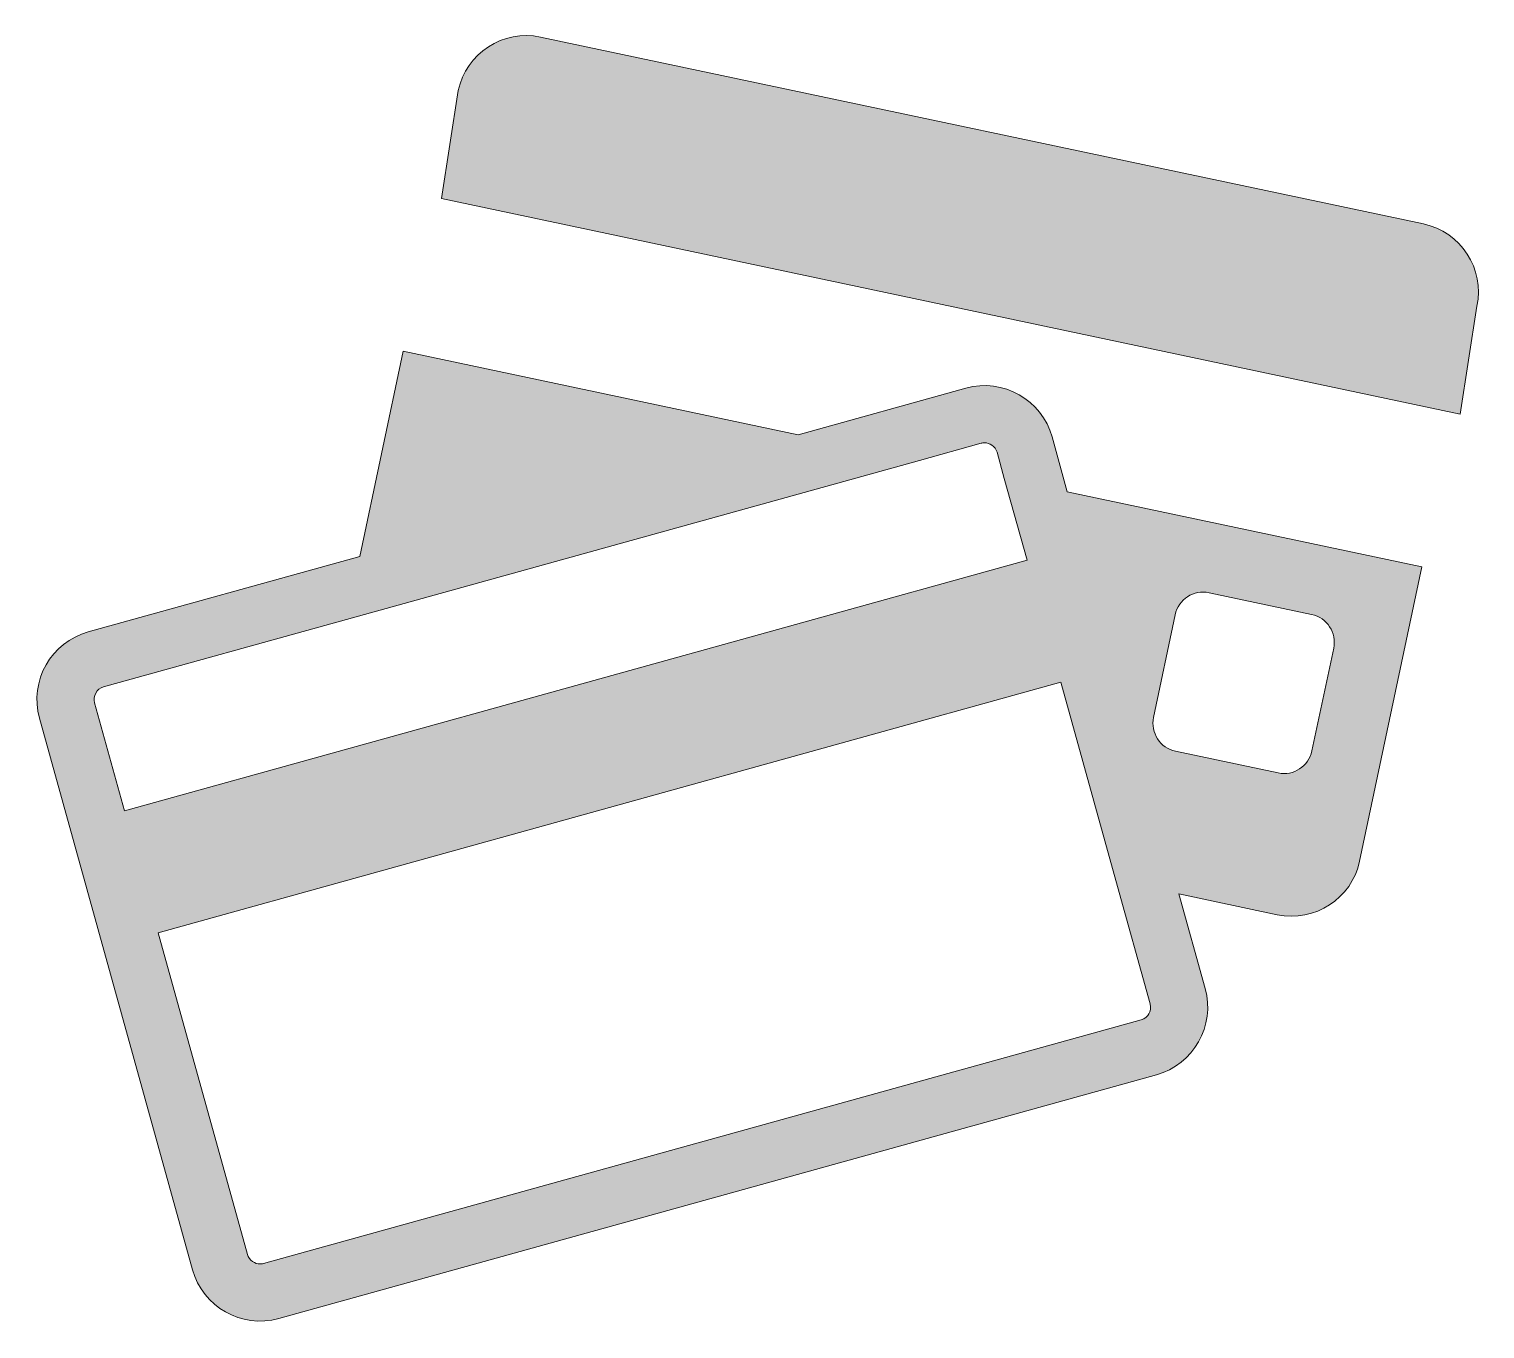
# Model space of a CAD drawing. Header units: inches. Extents: x 293.6 to 368.4, y -369.1 to -302.3.
import ezdxf

# ---------------------------------------------------------------- set-up
doc = ezdxf.new("R2010")
doc.units = ezdxf.units.IN
doc.header["$MEASUREMENT"] = 0
doc.layers.add('Layer 1', color=7, linetype='Continuous')

msp = doc.modelspace()

# ---------------------------------------------------------------- hatches: boundary and pattern name
at = {"layer": 'Layer 1', "true_color": 0xedba1d}
h = msp.add_hatch(color=40, dxfattribs=at)
h.dxf.hatch_style = 2
edge = h.paths.add_edge_path()
edge.add_spline(control_points=[(365.198, -312.347), (365.198, -312.347), (319.833, -302.747), (319.833, -302.747), (317.914, -302.341), (316.012, -303.579), (315.606, -305.498), (315.606, -305.498), (314.743, -311.037), (314.743, -311.037), (314.743, -311.037), (367.087, -322.114), (367.087, -322.114), (367.087, -322.114), (367.949, -316.575), (367.949, -316.575), (368.355, -314.656), (367.118, -312.753), (365.198, -312.347), (365.198, -312.347), (365.198, -312.347), (365.198, -312.347)], knot_values=[0, 0, 0, 0, 1, 1, 1, 2, 2, 2, 3, 3, 3, 4, 4, 4, 5, 5, 5, 6, 6, 6, 7, 7, 7, 7], degree=3, periodic=1)
h = msp.add_hatch(color=40, dxfattribs=at)
h.dxf.hatch_style = 2
edge = h.paths.add_edge_path()
edge.add_spline(control_points=[(346.121, -323.288), (345.591, -321.38), (343.597, -320.252), (341.69, -320.781), (341.69, -320.781), (333.078, -323.172), (333.078, -323.172), (333.078, -323.172), (312.775, -318.875), (312.775, -318.875), (312.775, -318.875), (310.543, -329.425), (310.543, -329.425), (310.543, -329.425), (296.592, -333.297), (296.592, -333.297), (294.684, -333.827), (293.557, -335.82), (294.086, -337.728), (294.086, -337.728), (301.948, -366.059), (301.948, -366.059), (302.478, -367.967), (304.472, -369.095), (306.379, -368.565), (306.379, -368.565), (351.477, -356.05), (351.477, -356.05), (353.384, -355.521), (354.512, -353.527), (353.983, -351.619), (353.983, -351.619), (352.634, -346.755), (352.634, -346.755), (352.634, -346.755), (357.691, -347.824), (357.691, -347.824), (359.611, -348.231), (361.513, -346.993), (361.919, -345.074), (361.919, -345.074), (365.119, -329.953), (365.119, -329.953), (365.119, -329.953), (346.901, -326.097), (346.901, -326.097), (346.901, -326.097), (346.121, -323.288), (346.121, -323.288)], knot_values=[0, 0, 0, 0, 1, 1, 1, 2, 2, 2, 3, 3, 3, 4, 4, 4, 5, 5, 5, 6, 6, 6, 7, 7, 7, 8, 8, 8, 9, 9, 9, 10, 10, 10, 11, 11, 11, 12, 12, 12, 13, 13, 13, 14, 14, 14, 15, 15, 15, 16, 16, 16, 16], degree=3, periodic=1)
edge = h.paths.add_edge_path()
edge.add_spline(control_points=[(351.329, -337.687), (351.329, -337.687), (352.445, -332.416), (352.445, -332.416), (352.612, -331.627), (353.395, -331.118), (354.184, -331.285), (354.184, -331.285), (359.455, -332.4), (359.455, -332.4), (360.245, -332.568), (360.754, -333.349), (360.587, -334.14), (360.587, -334.14), (359.472, -339.411), (359.472, -339.411), (359.304, -340.2), (358.522, -340.71), (357.733, -340.543), (357.733, -340.543), (352.461, -339.427), (352.461, -339.427), (351.671, -339.259), (351.162, -338.477), (351.329, -337.687), (351.329, -337.687), (351.329, -337.687), (351.329, -337.687)], knot_values=[0, 0, 0, 0, 1, 1, 1, 2, 2, 2, 3, 3, 3, 4, 4, 4, 5, 5, 5, 6, 6, 6, 7, 7, 7, 8, 8, 8, 9, 9, 9, 9], degree=3, periodic=1)
edge = h.paths.add_edge_path()
edge.add_spline(control_points=[(297.377, -336.124), (297.377, -336.124), (309.857, -332.662), (309.857, -332.662), (309.857, -332.662), (339.304, -324.491), (339.304, -324.491), (339.304, -324.491), (342.473, -323.61), (342.473, -323.61), (342.531, -323.594), (342.588, -323.587), (342.645, -323.587), (342.899, -323.587), (343.203, -323.754), (343.292, -324.074), (343.292, -324.074), (343.663, -325.413), (343.663, -325.413), (343.663, -325.413), (344.83, -329.613), (344.83, -329.613), (344.83, -329.613), (298.451, -342.484), (298.451, -342.484), (298.451, -342.484), (296.914, -336.944), (296.914, -336.944), (296.817, -336.596), (297.029, -336.221), (297.377, -336.124), (297.377, -336.124), (297.377, -336.124), (297.377, -336.124)], knot_values=[0, 0, 0, 0, 1, 1, 1, 2, 2, 2, 3, 3, 3, 4, 4, 4, 5, 5, 5, 6, 6, 6, 7, 7, 7, 8, 8, 8, 9, 9, 9, 10, 10, 10, 11, 11, 11, 11], degree=3, periodic=1)
edge = h.paths.add_edge_path()
edge.add_spline(control_points=[(351.155, -352.403), (351.214, -352.618), (351.152, -352.796), (351.089, -352.907), (351.027, -353.018), (350.907, -353.163), (350.692, -353.222), (350.692, -353.222), (305.595, -365.737), (305.595, -365.737), (305.538, -365.753), (305.48, -365.761), (305.423, -365.761), (305.169, -365.761), (304.865, -365.594), (304.776, -365.274), (304.776, -365.274), (300.191, -348.749), (300.191, -348.749), (300.191, -348.749), (346.569, -335.878), (346.569, -335.878), (346.569, -335.878), (349.397, -346.07), (349.397, -346.07), (349.397, -346.07), (351.155, -352.403), (351.155, -352.403)], knot_values=[0, 0, 0, 0, 1, 1, 1, 2, 2, 2, 3, 3, 3, 4, 4, 4, 5, 5, 5, 6, 6, 6, 7, 7, 7, 8, 8, 8, 9, 9, 9, 9], degree=3, periodic=1)

# ---------------------------------------------------------------- linework, layer by layer
at = {"layer": 'Layer 1', "lineweight": 0}
for points in [[(365.198, -312.347), (365.198, -312.347)], [(351.155, -352.403), (351.155, -352.403)]]:
    msp.add_lwpolyline(points, dxfattribs=at)
for points, knots in [([(365.198, -312.347), (365.198, -312.347), (319.833, -302.747), (319.833, -302.747), (317.914, -302.341), (316.012, -303.579), (315.606, -305.498), (315.606, -305.498), (314.743, -311.037), (314.743, -311.037), (314.743, -311.037), (367.087, -322.114), (367.087, -322.114), (367.087, -322.114), (367.949, -316.575), (367.949, -316.575), (368.355, -314.656), (367.118, -312.753), (365.198, -312.347), (365.198, -312.347), (365.198, -312.347), (365.198, -312.347)], [0, 0, 0, 0, 1, 1, 1, 2, 2, 2, 3, 3, 3, 4, 4, 4, 5, 5, 5, 6, 6, 6, 7, 7, 7, 7]), ([(346.121, -323.288), (345.591, -321.38), (343.597, -320.252), (341.69, -320.781), (341.69, -320.781), (333.078, -323.172), (333.078, -323.172), (333.078, -323.172), (312.775, -318.875), (312.775, -318.875), (312.775, -318.875), (310.543, -329.425), (310.543, -329.425), (310.543, -329.425), (296.592, -333.297), (296.592, -333.297), (294.684, -333.827), (293.557, -335.82), (294.086, -337.728), (294.086, -337.728), (301.948, -366.059), (301.948, -366.059), (302.478, -367.967), (304.472, -369.095), (306.379, -368.565), (306.379, -368.565), (351.477, -356.05), (351.477, -356.05), (353.384, -355.521), (354.512, -353.527), (353.983, -351.619), (353.983, -351.619), (352.634, -346.755), (352.634, -346.755), (352.634, -346.755), (357.691, -347.824), (357.691, -347.824), (359.611, -348.231), (361.513, -346.993), (361.919, -345.074), (361.919, -345.074), (365.119, -329.953), (365.119, -329.953), (365.119, -329.953), (346.901, -326.097), (346.901, -326.097), (346.901, -326.097), (346.121, -323.288), (346.121, -323.288)], [0, 0, 0, 0, 1, 1, 1, 2, 2, 2, 3, 3, 3, 4, 4, 4, 5, 5, 5, 6, 6, 6, 7, 7, 7, 8, 8, 8, 9, 9, 9, 10, 10, 10, 11, 11, 11, 12, 12, 12, 13, 13, 13, 14, 14, 14, 15, 15, 15, 16, 16, 16, 16]), ([(297.377, -336.124), (297.377, -336.124), (309.857, -332.662), (309.857, -332.662), (309.857, -332.662), (339.304, -324.491), (339.304, -324.491), (339.304, -324.491), (342.473, -323.61), (342.473, -323.61), (342.531, -323.594), (342.588, -323.587), (342.645, -323.587), (342.899, -323.587), (343.203, -323.754), (343.292, -324.074), (343.292, -324.074), (343.663, -325.413), (343.663, -325.413), (343.663, -325.413), (344.83, -329.613), (344.83, -329.613), (344.83, -329.613), (298.451, -342.484), (298.451, -342.484), (298.451, -342.484), (296.914, -336.944), (296.914, -336.944), (296.817, -336.596), (297.029, -336.221), (297.377, -336.124), (297.377, -336.124), (297.377, -336.124), (297.377, -336.124)], [0, 0, 0, 0, 1, 1, 1, 2, 2, 2, 3, 3, 3, 4, 4, 4, 5, 5, 5, 6, 6, 6, 7, 7, 7, 8, 8, 8, 9, 9, 9, 10, 10, 10, 11, 11, 11, 11]), ([(351.329, -337.687), (351.329, -337.687), (352.445, -332.416), (352.445, -332.416), (352.612, -331.627), (353.395, -331.118), (354.184, -331.285), (354.184, -331.285), (359.455, -332.4), (359.455, -332.4), (360.245, -332.568), (360.754, -333.349), (360.587, -334.14), (360.587, -334.14), (359.472, -339.411), (359.472, -339.411), (359.304, -340.2), (358.522, -340.71), (357.733, -340.543), (357.733, -340.543), (352.461, -339.427), (352.461, -339.427), (351.671, -339.259), (351.162, -338.477), (351.329, -337.687), (351.329, -337.687), (351.329, -337.687), (351.329, -337.687)], [0, 0, 0, 0, 1, 1, 1, 2, 2, 2, 3, 3, 3, 4, 4, 4, 5, 5, 5, 6, 6, 6, 7, 7, 7, 8, 8, 8, 9, 9, 9, 9]), ([(351.155, -352.403), (351.214, -352.618), (351.152, -352.796), (351.089, -352.907), (351.027, -353.018), (350.907, -353.163), (350.692, -353.222), (350.692, -353.222), (305.595, -365.737), (305.595, -365.737), (305.538, -365.753), (305.48, -365.761), (305.423, -365.761), (305.169, -365.761), (304.865, -365.594), (304.776, -365.274), (304.776, -365.274), (300.191, -348.749), (300.191, -348.749), (300.191, -348.749), (346.569, -335.878), (346.569, -335.878), (346.569, -335.878), (349.397, -346.07), (349.397, -346.07), (349.397, -346.07), (351.155, -352.403), (351.155, -352.403)], [0, 0, 0, 0, 1, 1, 1, 2, 2, 2, 3, 3, 3, 4, 4, 4, 5, 5, 5, 6, 6, 6, 7, 7, 7, 8, 8, 8, 9, 9, 9, 9])]:
    msp.add_open_spline(points, degree=3, knots=knots, dxfattribs=at)

doc.saveas('drawing.dxf')
